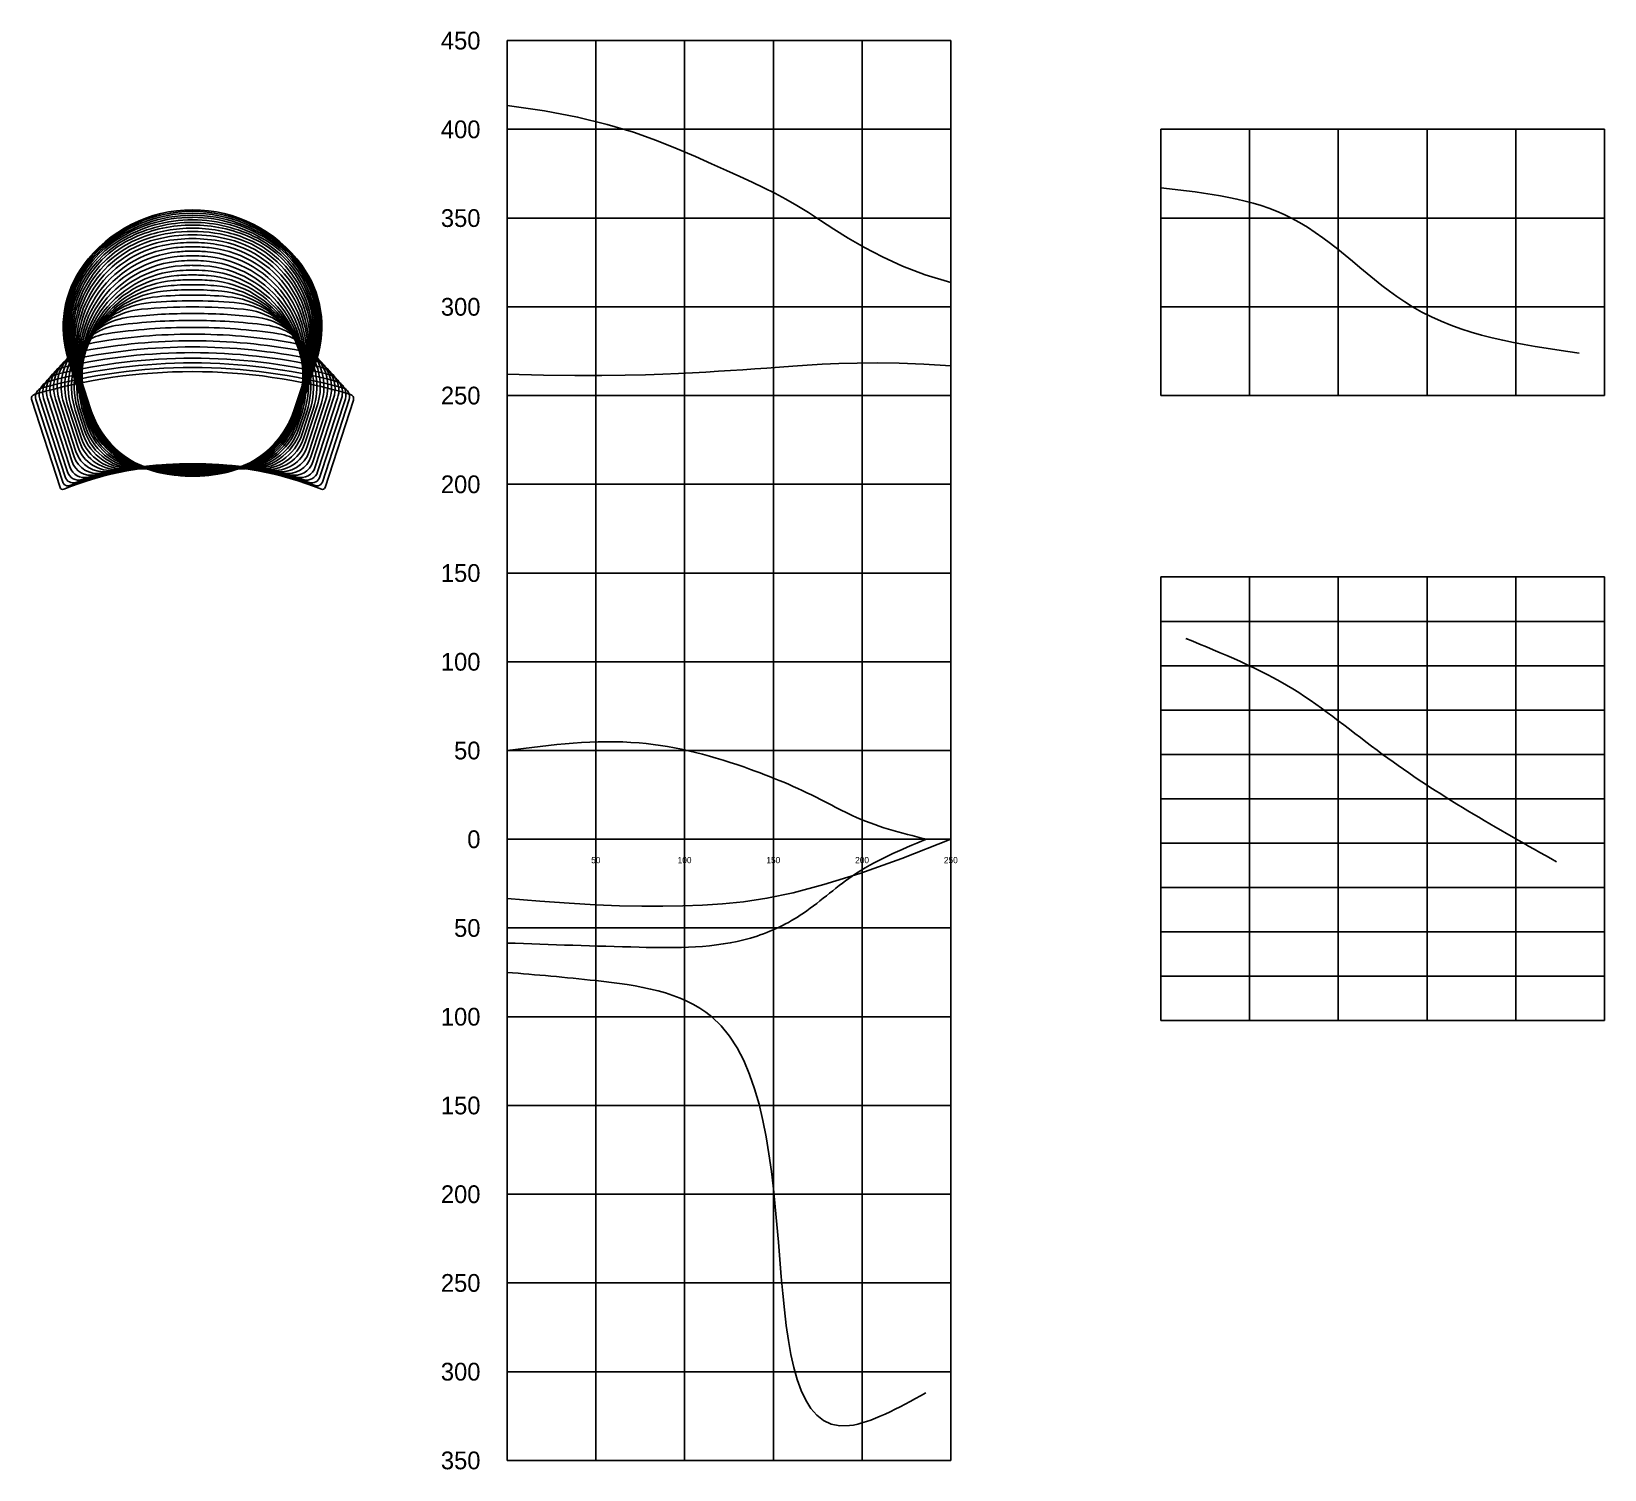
# Model space of a CAD drawing. Header units: millimetres. Extents: x -91 to 795, y -298 to 512.
import ezdxf
from ezdxf.enums import TextEntityAlignment as Align

# ---------------------------------------------------------------- set-up
doc = ezdxf.new("R2010")
doc.units = ezdxf.units.MM

msp = doc.modelspace()

# ---------------------------------------------------------------- linework, layer by layer
for p, q in [((177.21, 506.77), (427.21, 506.77)), ((177.21, -293.23), (177.21, 506.77)), ((227.21, 56.77), (227.21, 506.77)), ((277.21, 56.77), (277.21, 506.77)), ((327.21, 56.77), (327.21, 506.77)), ((377.21, 56.77), (377.21, 506.77)), ((427.21, 56.77), (427.21, 506.77)), ((177.21, 456.77), (427.21, 456.77)), ((545.49, 456.77), (795.49, 456.77)), ((545.49, 306.77), (545.49, 456.77)), ((595.49, 456.77), (595.49, 306.77)), ((645.49, 456.77), (645.49, 306.77)), ((695.49, 456.77), (695.49, 306.77)), ((745.49, 456.77), (745.49, 306.77)), ((795.49, 456.77), (795.49, 306.77)), ((177.21, 406.77), (427.21, 406.77)), ((545.49, 406.77), (795.49, 406.77)), ((177.21, 356.77), (427.21, 356.77)), ((545.49, 356.77), (795.49, 356.77)), ((177.21, 306.77), (427.21, 306.77)), ((545.49, 306.77), (795.49, 306.77)), ((177.21, 256.77), (427.21, 256.77)), ((177.21, 206.77), (427.21, 206.77)), ((545.49, 204.55), (795.49, 204.55)), ((545.49, 204.55), (545.49, -45.45)), ((595.49, 204.55), (595.49, -45.45)), ((645.49, 204.55), (645.49, -45.45)), ((695.49, 204.55), (695.49, -45.45)), ((745.49, 204.55), (745.49, -45.45)), ((795.49, 204.55), (795.49, -45.45)), ((545.49, 179.55), (795.49, 179.55)), ((177.21, 156.77), (427.21, 156.77)), ((545.49, 154.55), (795.49, 154.55)), ((545.49, 129.55), (795.49, 129.55)), ((177.21, 106.77), (427.21, 106.77)), ((545.49, 104.55), (795.49, 104.55)), ((545.49, 79.55), (795.49, 79.55)), ((177.21, 56.77), (427.21, 56.77)), ((227.21, 56.77), (227.21, -293.23)), ((277.21, 56.77), (277.21, -293.23)), ((327.21, 56.77), (327.21, -293.23)), ((377.21, 56.77), (377.21, -293.23)), ((427.21, 56.77), (427.21, -293.23)), ((545.49, 54.55), (795.49, 54.55)), ((545.49, 29.55), (795.49, 29.55)), ((177.21, 6.77), (427.21, 6.77)), ((545.49, 4.55), (795.49, 4.55)), ((545.49, -20.45), (795.49, -20.45)), ((177.21, -43.23), (427.21, -43.23)), ((545.49, -45.45), (795.49, -45.45)), ((177.21, -93.23), (427.21, -93.23)), ((177.21, -143.23), (427.21, -143.23)), ((177.21, -193.23), (427.21, -193.23)), ((177.21, -243.23), (427.21, -243.23)), ((177.21, -293.23), (427.21, -293.23))]:
    msp.add_line(p, q)
at = {"color": 3}
for p, q in [((-61.37, 300.66, 14), (-69.99, 327.18, 14)), ((-60.75, 300.31, 20), (-69.46, 327.14, 20)), ((-60.23, 300.13, 26), (-68.88, 326.75, 26)), ((-59.74, 300.01, 32), (-68.24, 326.19, 32)), ((-59.3, 299.93, 38), (-67.61, 325.5, 38)), ((-58.94, 299.92, 44), (-66.93, 324.52, 44)), ((-58.58, 299.89, 50), (-66.21, 323.38, 50)), ((-58.31, 299.86, 56), (-65.54, 322.13, 56)), ((-58.04, 299.8, 62), (-64.78, 320.56, 62)), ((-57.83, 299.68, 68), (-64.08, 318.89, 68)), ((-57.65, 299.5, 74), (-63.34, 317.03, 74)), ((-57.52, 299.24, 80), (-62.63, 314.97, 80)), ((-57.41, 298.9, 86), (-61.93, 312.83, 86)), ((-57.36, 298.48, 92), (-61.28, 310.52, 92)), ((-74.65, 255, 230), (-90.62, 304.18, 230)), ((-73.17, 258.03, 224), (-88.27, 304.52, 224)), ((-71.8, 260.9, 218), (-86.1, 304.93, 218)), ((-70.46, 263.7, 212), (-83.92, 305.14, 212)), ((-69.13, 266.51, 206), (-81.75, 305.36, 206)), ((-67.81, 269.36, 200), (-79.47, 305.25, 200)), ((-66.71, 272.24, 194), (-77.28, 304.78, 194)), ((-65.7, 275.24, 188), (-74.99, 303.82, 188)), ((-64.67, 278.15, 182), (-72.58, 302.49, 182)), ((-57.33, 297.97, 98), (-60.67, 308.23, 98)), ((-57.37, 297.38, 104), (-60.15, 305.93, 104)), ((-57.4, 296.69, 110), (-59.69, 303.76, 110)), ((-57.51, 295.89, 116), (-59.43, 301.78, 116)), ((-63.68, 280.82, 176), (-70.25, 301.03, 176)), ((-62.77, 283.17, 170), (-68.13, 299.66, 170)), ((-61.78, 285.25, 164), (-66.09, 298.5, 164)), ((-60.9, 287.1, 158), (-64.33, 297.67, 158)), ((-60.12, 288.76, 152), (-62.82, 297.07, 152)), ((-59.33, 290.26, 146), (-61.48, 296.87, 146)), ((-58.79, 291.61, 140), (-60.57, 297.1, 140)), ((-58.24, 292.85, 134), (-59.83, 297.73, 134)), ((-57.92, 293.97, 128), (-59.47, 298.73, 128)), ((-57.64, 294.98, 122), (-59.3, 300.09, 122)), ((58.79, 291.61, 140), (60.57, 297.1, 140))]:
    msp.add_line(p, q, dxfattribs=at)
at = {"color": 1}
for points in [[(177.21, 470.15), (198.22, 467.22), (216.94, 463.63), (233.59, 459.53), (248.35, 455.1), (261.42, 450.49), (272.99, 445.87), (283.28, 441.4), (292.46, 437.24), (300.74, 433.5), (308.28, 430.1), (315.24, 426.93), (321.79, 423.85), (328.07, 420.73), (334.27, 417.46), (340.52, 413.9), (347, 409.93), (353.87, 405.46), (361.3, 400.58), (369.46, 395.44), (378.52, 390.16), (388.66, 384.89), (400.03, 379.75), (412.83, 374.88), (427.21, 370.41)], [(177.21, 318.78), (197.7, 318.33), (215.4, 318.11), (230.64, 318.08), (243.76, 318.19), (255.1, 318.44), (264.97, 318.77), (273.72, 319.17), (281.68, 319.59), (289.14, 320.02), (296.26, 320.45), (303.16, 320.89), (309.94, 321.34), (316.72, 321.8), (323.63, 322.28), (330.77, 322.78), (338.26, 323.3), (346.23, 323.85), (354.8, 324.37), (364.13, 324.79), (374.37, 325.07), (385.64, 325.14), (398.12, 324.95), (411.92, 324.43), (427.21, 323.52)]]:
    msp.add_lwpolyline(points, dxfattribs=at)
at = {"color": 6}
for points, elevation in [([(0, 261.71, 0.129035), (37.56, 271.56, 0.188002), (61.37, 300.66), (69.99, 327.18, 0.240884), (61.5, 380.21, 0.239274), (0, 411.43)], 14), ([(0, 261.58, 0.113088), (33.69, 269.3, 0.204324), (60.75, 300.31), (69.46, 327.14, 0.264581), (57.65, 384.48, 0.215846), (0, 410.58)], 20), ([(0, 261.5, 0.098908), (30.13, 267.52, 0.218974), (60.23, 300.13), (68.88, 326.75, 0.287082), (53.6, 387.88, 0.194057), (0, 409.5)], 26), ([(0, 261.42, 0.085533), (26.65, 266.01, 0.232913), (59.74, 300.01), (68.24, 326.19, 0.308642), (49.39, 390.67, 0.173585), (0, 408.34)], 32), ([(0, 261.35, 0.073613), (23.48, 264.83, 0.245436), (59.3, 299.93), (67.61, 325.5, 0.328455), (45.27, 392.8, 0.155112), (0, 407.19)], 38), ([(0, 261.33, 0.063273), (20.7, 263.96, 0.256375), (58.94, 299.92), (66.93, 324.52, 0.347821), (41.03, 394.32, 0.137361), (0, 405.81)], 44), ([(0, 261.32, 0.054114), (18.21, 263.29, 0.266127), (58.58, 299.89), (66.21, 323.38, 0.366636), (36.73, 395.36, 0.120398), (0, 404.34)], 50), ([(0, 261.33, 0.046867), (16.29, 262.86, 0.273882), (58.31, 299.86), (65.54, 322.13, 0.383577), (32.75, 395.88, 0.105358), (0, 402.86)], 56), ([(0, 261.39, 0.040788), (14.73, 262.59, 0.280416), (58.04, 299.8), (64.78, 320.56, 0.401135), (28.49, 395.91, 0.089996), (0, 401.08)], 62), ([(0, 261.46, 0.036275), (13.72, 262.45, 0.285282), (57.83, 299.68), (64.08, 318.89, 0.417099), (24.56, 395.51, 0.076227), (0, 399.28)], 68), ([(0, 261.59, 0.03266), (13.07, 262.44, 0.289191), (57.65, 299.5), (63.34, 317.03, 0.432796), (20.62, 394.72, 0.062867), (0, 397.33)], 74), ([(0, 261.74, 0.029955), (12.86, 262.51, 0.292122), (57.52, 299.24), (62.63, 314.97, 0.447294), (16.94, 393.49, 0.050681), (0, 395.21)], 80), ([(0, 261.95, 0.027592), (12.91, 262.66, 0.294685), (57.41, 298.9), (61.93, 312.83, 0.460509), (13.54, 391.93, 0.039701), (0, 393.01)], 86), ([(0, 262.2, 0.025542), (13.28, 262.88, 0.296914), (57.36, 298.48), (61.28, 310.52, 0.471556), (10.68, 389.96, 0.030614), (0, 390.62)], 92), ([(0, 262.48, 0.023357), (13.8, 263.13, 0.299291), (57.33, 297.97), (60.67, 308.23, 0.480339), (8.4, 387.75, 0.023448), (0, 388.14)], 98), ([(0, 262.8, 0.021076), (14.54, 263.42, 0.301778), (57.37, 297.38), (60.15, 305.93, 0.486117), (6.93, 385.27, 0.018761), (0, 385.53)], 104), ([(0, 263.14, 0.018438), (15.36, 263.71, 0.304656), (57.4, 296.69), (59.69, 303.76, 0.489514), (6.15, 382.65, 0.016016), (0, 382.85)], 110), ([(0, 263.5, 0.015589), (16.4, 264.01, 0.307772), (57.51, 295.89), (59.43, 301.78, 0.489961), (6.3, 379.94, 0.015656), (0, 380.13)], 116), ([(0, 263.87, 0.012389), (17.55, 264.31, 0.311278), (57.64, 294.98), (59.3, 300.09, 0.488613), (7.14, 377.18, 0.016744), (0, 377.42)], 122), ([(0, 264.26, 0.008969), (18.99, 264.6, 0.315033), (57.92, 293.97), (59.47, 298.73, 0.485547), (8.83, 374.38, 0.019223), (0, 374.72)], 128), ([(0, 264.66, 0.00524), (20.57, 264.87, 0.319136), (58.24, 292.85), (59.83, 297.73, 0.482431), (10.97, 371.52, 0.021748), (0, 372)], 134), ([(0, 366.37, -0.024711), (16.58, 365.55, -0.478786), (61.48, 296.87), (59.33, 290.26, -0.328147), (24.6, 265.34, 0.002916), (0, 265.48)], 146), ([(0, 363.37, -0.022736), (19.71, 362.47, -0.481215), (62.82, 297.07), (60.12, 288.76, -0.333091), (27.09, 265.5, 0.007373), (0, 265.9)], 152), ([(0, 360.15, -0.021099), (23.51, 359.16, -0.483231), (64.33, 297.67), (60.9, 287.1, -0.338393), (29.74, 265.6, 0.012139), (0, 266.32)], 158), ([(0, 356.7, -0.023502), (28.73, 355.35, -0.480273), (66.09, 298.5), (61.78, 285.25, -0.344113), (32.69, 265.61, 0.017263), (0, 266.74)], 164), ([(0, 353.02, -0.027413), (34.9, 351.11, -0.475472), (68.13, 299.66), (62.77, 283.17, -0.350354), (35.96, 265.5, 0.022835), (0, 267.14)], 170), ([(0, 349.12, -0.031929), (41.48, 346.47, -0.469951), (70.25, 301.03), (63.68, 280.82, -0.357026), (39.41, 265.23, 0.028769), (0, 267.5)], 176), ([(0, 345.19, -0.036857), (48.34, 341.62, -0.463956), (72.58, 302.49), (64.67, 278.15, -0.364325), (43.2, 264.75, 0.035234), (0, 267.8)], 182), ([(0, 341.35, -0.041866), (55.05, 336.74, -0.457891), (74.99, 303.82), (65.7, 275.24, -0.372181), (47.23, 264.07, 0.042163), (0, 268.06)], 188), ([(0, 337.66, -0.046617), (61.18, 331.94, -0.452168), (77.28, 304.78), (66.71, 272.24, -0.380308), (51.2, 263.16, 0.049297), (0, 268.22)], 194), ([(0, 334.16, -0.051052), (66.63, 327.34, -0.446849), (79.47, 305.25), (67.81, 269.36, -0.388546), (54.99, 262.09, 0.056494), (0, 268.32)], 200), ([(0, 330.96, -0.055357), (71.71, 322.99, -0.44171), (81.75, 305.36), (69.13, 266.51, -0.397018), (58.74, 260.83, 0.06386), (0, 268.36)], 206), ([(0, 327.87, -0.059452), (76.31, 318.76, -0.43684), (83.92, 305.14), (70.46, 263.7, -0.405546), (62.31, 259.4, 0.071239), (0, 268.32)], 212), ([(0, 325.16, -0.063476), (80.64, 314.88, -0.432075), (86.1, 304.93), (71.8, 260.9, -0.414184), (65.74, 257.82, 0.078676), (0, 268.23)], 218), ([(0, 322.54, -0.067464), (84.76, 311.05, -0.427371), (88.27, 304.52), (73.17, 258.03, -0.423085), (69.12, 256.05, 0.086301), (0, 268.07)], 224), ([(0, 320.25, -0.071599), (88.9, 307.45, -0.422512), (90.62, 304.18), (74.65, 255, -0.43251), (72.57, 254.02, 0.094333), (0, 267.84)], 230), ([(0, 265.07, 0.001282), (22.52, 265.12)], 140)]:
    msp.add_lwpolyline(points, format="xyb", dxfattribs=dict(at, elevation=elevation))
msp.add_lwpolyline([(177.21, 23.4), (195.63, 21.85), (212.15, 20.66), (227.05, 19.81), (240.62, 19.26), (253.14, 19), (264.9, 19), (276.18, 19.23), (287.28, 19.67), (298.52, 20.35), (310.42, 21.53), (323.55, 23.53), (338.46, 26.65), (355.72, 31.22), (375.89, 37.55), (399.53, 45.96), (427.21, 56.77)], dxfattribs=at)
at = {"color": 1}
for centre, radius, start, end in [((0, 335.24, 14), 76.19, 90, 143.82551), ((0, 333.86, 20), 76.72, 90, 138.72085), ((0, 332.24, 26), 77.26, 90, 133.9287), ((0, 330.52, 32), 77.82, 90, 129.39033), ((0, 328.78, 38), 78.4, 90, 125.26794), ((0, 326.79, 44), 79.02, 90, 121.28505), ((0, 324.68, 50), 79.66, 90, 117.46094), ((0, 322.52, 56), 80.34, 90, 114.05743), ((0, 319.98, 62), 81.1, 90, 110.57021), ((0, 317.32, 68), 81.96, 90, 107.43619), ((0, 314.34, 74), 82.99, 90, 104.38901), ((0, 311.01, 80), 84.2, 90, 101.6052), ((0, 307.32, 86), 85.69, 90, 99.094), ((0, 303.13, 92), 87.49, 90, 97.01398), ((0, 298.4, 98), 89.74, 90, 95.37292), ((0, 293.03, 104), 92.5, 90, 94.29923), ((0, 286.79, 110), 96.06, 90, 93.67036), ((0, 259.75, 128), 114.97, 90, 94.40493), ((0, 270.65, 122), 106.77, 90, 93.83703), ((0, 279.48, 116), 100.66, 90, 93.58786), ((0, 146.35, 152), 217.02, 90, 95.20984), ((0, 198.28, 146), 168.1, 90, 95.66215), ((0, 226.78, 140), 142.46, 90, 95.53137), ((0, 245.75, 134), 126.26, 90, 94.98359), ((0, 226.78, 140), 142.46, 84.46863, 90), ((0, 50.57, 164), 306.13, 90, 95.38516), ((0, 81.23, 158), 278.91, 90, 94.83481), ((0, 23.35, 176), 325.77, 90, 97.31513), ((0, 34.04, 170), 318.98, 90, 96.28093), ((0, 7.44, 194), 330.22, 90, 100.67608), ((0, 10.9, 188), 330.46, 90, 99.58948), ((0, 15.99, 182), 329.2, 90, 98.44312), ((0, 4.12, 206), 326.84, 90, 102.6739), ((0, 5.3, 200), 328.86, 90, 101.6902), ((0, 5.05, 230), 315.2, 90, 106.38144), ((0, 4.14, 224), 318.4, 90, 105.43825), ((0, 3.69, 218), 321.47, 90, 104.52819), ((0, 3.56, 212), 324.31, 90, 103.60949)]:
    msp.add_arc(centre, radius, start, end, dxfattribs=at)
at = {"color": 2}
for centre, radius, start, end in [((-11.57, 344.61, 32), 59.6, 129.39033, 198), ((-10.75, 343.98, 38), 59.79, 125.26794, 198), ((-9.88, 343.06, 44), 59.99, 121.28505, 198), ((-8.99, 341.97, 50), 60.17, 117.46094, 198), ((-8.15, 340.78, 56), 60.34, 114.05743, 198), ((-7.23, 339.26, 62), 60.51, 110.57021, 198), ((-6.38, 337.63, 68), 60.66, 107.43619, 198), ((-5.51, 335.82, 74), 60.81, 104.38901, 198), ((-4.68, 333.8, 80), 60.93, 101.6052, 198), ((-3.9, 331.68, 86), 61.02, 99.094, 198), ((-3.23, 329.38, 92), 61.03, 97.01398, 198), ((-13.18, 345.43, 20), 59.18, 138.72085, 198), ((-12.4, 345.1, 26), 59.39, 133.9287, 198), ((-2.7, 327.06, 98), 60.95, 95.37292, 198), ((-2.38, 324.7, 104), 60.74, 94.29923, 198), ((-2.29, 322.41, 110), 60.36, 93.67036, 198), ((-13.9, 345.4, 14), 58.97, 143.82551, 198), ((-2.56, 320.26, 116), 59.8, 93.58786, 198), ((-4.38, 316.63, 128), 57.92, 94.40493, 198), ((-3.2, 318.32, 122), 58.99, 93.83703, 198), ((-11.39, 313.15, 146), 52.66, 95.66215, 198), ((-8.45, 314.03, 140), 54.8, 95.53137, 198), ((-6.06, 315.2, 134), 56.54, 94.98359, 198), ((8.45, 314.03, 140), 54.8, 342, 84.46863), ((-24.64, 311.97, 164), 43.58, 95.38516, 198), ((-19.54, 312.22, 158), 47.1, 94.83481, 198), ((-15.16, 312.56, 152), 50.12, 95.20984, 198), ((-37.03, 311.83, 176), 34.93, 97.31513, 198), ((-30.58, 311.86, 170), 39.49, 96.28093, 198), ((-43.91, 311.81, 182), 30.14, 98.44312, 198), ((-57.28, 311.27, 194), 21.03, 100.67608, 198), ((-50.82, 311.68, 188), 25.42, 99.58948, 198), ((-68.7, 309.6, 206), 13.73, 102.6739, 198), ((-63.16, 310.55, 200), 17.15, 101.6902, 198), ((-83.39, 306.11, 224), 5.13, 105.43825, 198), ((-78.69, 307.34, 218), 7.79, 104.52819, 198), ((-73.81, 308.43, 212), 10.64, 103.60949, 198), ((-88.17, 304.98, 230), 2.58, 106.38144, 198)]:
    msp.add_arc(centre, radius, start, end, dxfattribs=at)
at = {"color": 4}
for centre, radius, start, end in [((-12.15, 316.65, 14), 51.76, 198, 240.58981), ((-10.86, 316.52, 20), 52.46, 198, 244.19176), ((-9.73, 316.54, 26), 53.1, 198, 247.40538), ((-8.68, 316.6, 32), 53.68, 198, 250.44482), ((-7.79, 316.67, 38), 54.17, 198, 253.15941), ((-7.06, 316.78, 44), 54.55, 198, 255.51809), ((-6.45, 316.83, 50), 54.81, 198, 257.61013), ((-6.06, 316.84, 56), 54.94, 198, 259.26667), ((-19.73, 305.36, 134), 40.5, 198, 268.79906), ((-5.82, 316.77, 62), 54.91, 198, 260.65729), ((-17.46, 307.11, 128), 42.54, 198, 267.94452), ((-5.81, 316.58, 68), 54.7, 198, 261.68997), ((-6, 316.29, 74), 54.31, 198, 262.51747), ((-15.35, 308.72, 122), 44.47, 198, 267.16084), ((-6.44, 315.83, 80), 53.71, 198, 263.1369), ((-13.52, 310.18, 116), 46.26, 198, 266.4276), ((-7.09, 315.25, 86), 52.91, 198, 263.67792), ((-11.83, 311.49, 110), 47.91, 198, 265.7747), ((-10.38, 312.65, 104), 49.41, 198, 265.17054), ((-7.99, 314.52, 92), 51.92, 198, 264.14756), ((-9.07, 313.66, 98), 50.75, 198, 264.64786), ((-34.66, 294.06, 164), 28.52, 198, 273.95595), ((-31.26, 296.73, 158), 31.17, 198, 272.78191), ((-28.08, 299.17, 152), 33.68, 198, 271.68977), ((-25.02, 301.4, 146), 36.07, 198, 270.66834), ((-22.32, 303.46, 140), 38.34, 198, 269.70628), ((22.32, 303.46, 140), 38.34, 270.29372, 342), ((-50, 280.34, 188), 16.51, 198, 279.65726), ((-45.96, 284.22, 182), 19.67, 198, 278.07175), ((-42.02, 287.86, 176), 22.78, 198, 276.59149), ((-38.31, 291.12, 170), 25.73, 198, 275.23241), ((-60.92, 269.18, 206), 8.63, 198, 284.61584), ((-57.43, 272.73, 200), 10.91, 198, 282.93373), ((-53.84, 276.42, 194), 13.53, 198, 281.2889), ((-70.18, 259, 224), 3.14, 198, 289.72996), ((-67.23, 262.39, 218), 4.81, 198, 287.99419), ((-64.17, 265.75, 212), 6.62, 198, 286.29934), ((-73.15, 255.49, 230), 1.57, 198, 291.55584)]:
    msp.add_arc(centre, radius, start, end, dxfattribs=at)
at = {"color": 6}
for centre, radius, start, end in [((0, 70.32, 230), 197.52, 90, 111.55584), ((0, 63.32, 224), 204.75, 90, 109.72996), ((0, 55.42, 218), 212.81, 90, 107.99419), ((0, 46.3, 212), 222.02, 90, 106.29934), ((0, 35.57, 206), 232.79, 90, 104.61584), ((0, 22.66, 200), 245.67, 90, 102.93373), ((0, 6.69, 194), 261.53, 90, 101.2889), ((0, -13.49, 188), 281.55, 90, 99.65726), ((0, -39.86, 182), 307.66, 90, 98.07175), ((0, -75.79, 176), 343.3, 90, 96.59149), ((0, 338.2, 14), 76.49, 240.58981, 270), ((0, -127.19, 170), 394.33, 90, 95.23241), ((0, 338.97, 20), 77.39, 244.19176, 270), ((0, -207.09, 164), 473.83, 90, 93.95595), ((0, 339.92, 26), 78.42, 247.40538, 270), ((0, -346.53, 158), 612.86, 90, 92.78191), ((0, -652.78, 152), 918.68, 90, 91.68977), ((0, 341.05, 32), 79.63, 250.44482, 270), ((0, -1843.61, 146), 2109.09, 90, 90.66834), ((0, 342.4, 38), 81.05, 253.15941, 270), ((0, 4658.01, 140), 4392.94, 269.70628, 270), ((0, 344.1, 44), 82.77, 255.51809, 270), ((0, 1246.33, 134), 981.68, 268.79906, 270), ((0, 793.72, 128), 529.46, 267.94452, 270), ((0, 346.19, 50), 84.87, 257.61013, 270), ((0, 618.22, 122), 354.35, 267.16084, 270), ((0, 526.74, 116), 263.23, 266.4276, 270), ((0, 348.8, 56), 87.47, 259.26667, 270), ((0, 471.63, 110), 208.48, 265.7747, 270), ((0, 352.13, 62), 90.74, 260.65729, 270), ((0, 435.48, 104), 172.68, 265.17054, 270), ((0, 410.44, 98), 147.96, 264.64786, 270), ((0, 356.36, 68), 94.9, 261.68997, 270), ((0, 392.45, 92), 130.26, 264.14756, 270), ((0, 361.95, 74), 100.36, 262.51747, 270), ((0, 379.21, 86), 117.26, 263.67792, 270), ((0, 369.34, 80), 107.6, 263.1369, 270)]:
    msp.add_arc(centre, radius, start, end, dxfattribs=at)
for points in [[(545.49, 423.74), (619.16, 406.77), (687.35, 356.77), (781.11, 330.63)], [(559.58, 169.91), (619.87, 141.44), (670.49, 104.55), (768.42, 44.07)]]:
    msp.add_spline(points, degree=3)
for points in [[(177.21, 106.77), (251.62, 111.04), (314.35, 96.15), (356.4, 77.91), (371.64, 70.09), (413.43, 56.77)], [(177.21, -1.7), (251.62, -4.05), (314.35, 1.09), (342.36, 13.92), (371.64, 36.04), (413.43, 56.77)], [(177.21, -18.23), (227.21, -22.89), (292.51, -43.23), (370.16, -273.62), (413.13, -255.22)]]:
    msp.add_spline(points, degree=3, dxfattribs=at)

# ---------------------------------------------------------------- texts
for s, p in [('450', (162.21, 506.77)), ('400', (162.21, 456.77)), ('350', (162.21, 406.77)), ('300', (162.21, 356.77)), ('250', (162.21, 306.77)), ('200', (162.21, 256.77)), ('150', (162.21, 206.77)), ('100', (162.21, 156.77)), ('50', (162.21, 106.77)), ('0', (162.21, 56.77)), ('50', (162.21, 6.77)), ('100', (162.21, -43.23)), ('150', (162.21, -93.23)), ('200', (162.21, -143.23)), ('250', (162.21, -193.23)), ('300', (162.21, -243.23)), ('350', (162.21, -293.23))]:
    msp.add_text(s, height=10).set_placement(p, align=Align.MIDDLE_RIGHT)
for s, p in [('50', (227.21, 46.77)), ('100', (277.21, 46.77)), ('150', (327.21, 46.77)), ('200', (377.21, 46.77)), ('250', (427.21, 46.77))]:
    msp.add_text(s, height=3.5).set_placement(p, align=Align.TOP_CENTER)

doc.saveas('drawing.dxf')
